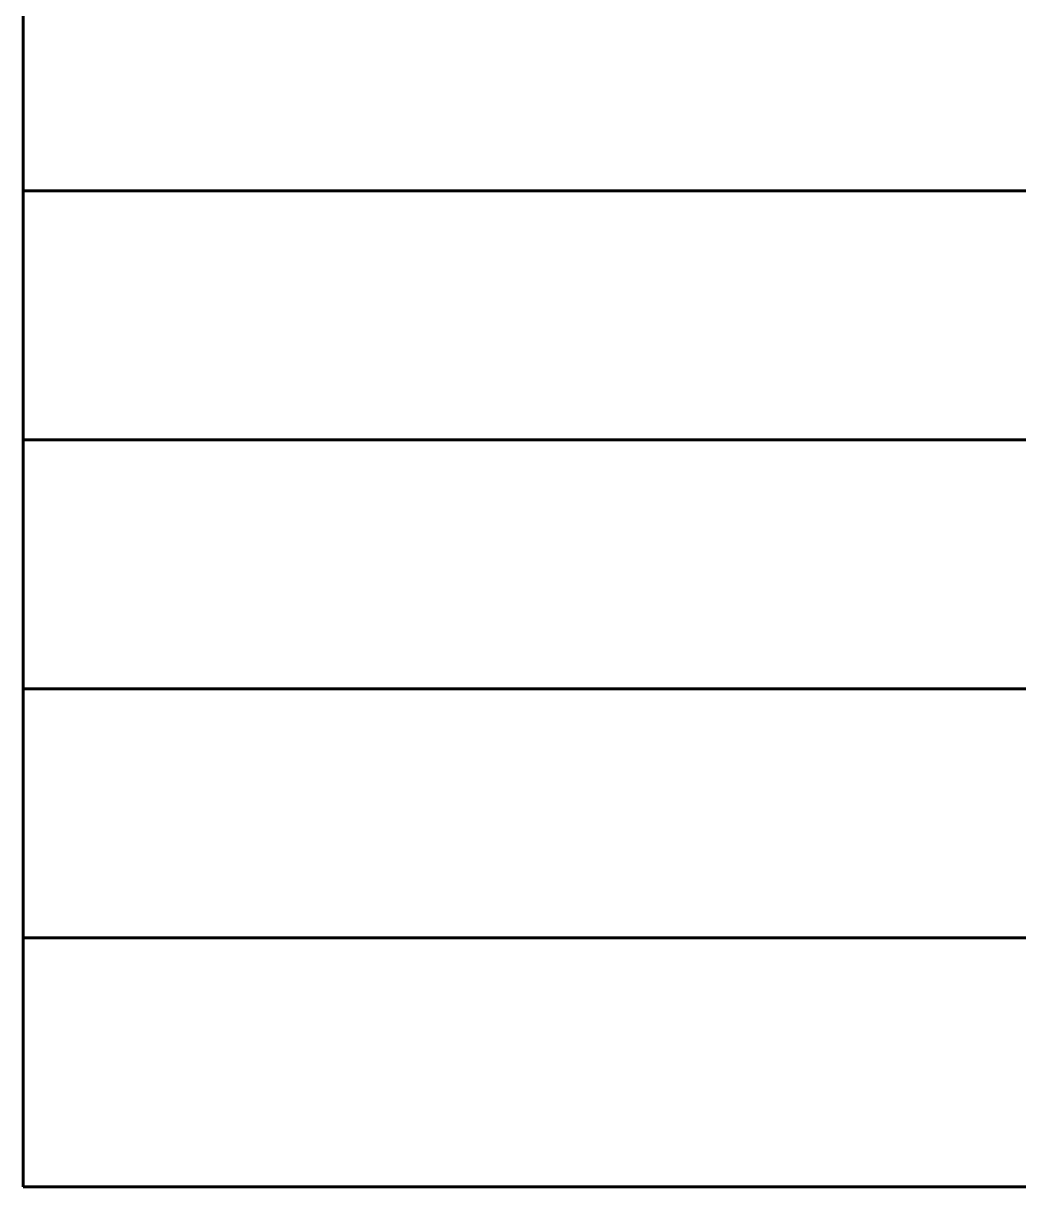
# Model space of a CAD drawing. Extents: x 0 to 297, y 0 to 292.
# Drawn here: x 157.171 to 159.171, y 103.019 to 105.355 of the extents above; entities that cross this region are included whole.
import ezdxf

# ---------------------------------------------------------------- set-up
doc = ezdxf.new("R2010")
doc.units = 0
doc.header["$MEASUREMENT"] = 0
doc.linetypes.add('K5LT_BASIC', pattern=[0])
doc.layers.add('Системный слой', color=7, linetype='Continuous')

# ---------------------------------------------------------------- blocks, each defined once
blk = doc.blocks.new('*U')
at = {"layer": 'Системный слой', "linetype": 'K5LT_BASIC', "lineweight": 60}
for p, q in [((157.1706, 105.0185), (157.1706, 105.5185)), ((157.1706, 104.5185), (157.1706, 105.0185)), ((157.1706, 105.0185), (161.1706, 105.0185)), ((161.1706, 105.0185), (157.1706, 105.0185)), ((157.1706, 104.0185), (157.1706, 104.5185)), ((157.1706, 104.5185), (161.1706, 104.5185)), ((161.1706, 104.5185), (157.1706, 104.5185)), ((157.1706, 103.5185), (157.1706, 104.0185)), ((157.1706, 104.0185), (161.1706, 104.0185)), ((161.1706, 104.0185), (157.1706, 104.0185)), ((157.1706, 103.0185), (157.1706, 103.5185)), ((157.1706, 103.5185), (161.1706, 103.5185)), ((161.1706, 103.5185), (157.1706, 103.5185)), ((161.1706, 103.0185), (157.1706, 103.0185))]:
    blk.add_line(p, q, dxfattribs=at)

msp = doc.modelspace()

# ---------------------------------------------------------------- linework, layer by layer
at = {"layer": 'Системный слой', "linetype": 'K5LT_BASIC', "lineweight": 60}
for p, q in [((157.1706, 103.0185), (157.1706, 112.0189)), ((157.1706, 103.0185), (157.1706, 108.0185)), ((157.1706, 105.0185), (160.1706, 105.0185)), ((157.1706, 105.0185), (161.1706, 105.0185)), ((157.1706, 104.5185), (160.1706, 104.5185)), ((157.1706, 104.5185), (161.1706, 104.5185)), ((157.1706, 104.0185), (160.1706, 104.0185)), ((157.1706, 104.0185), (161.1706, 104.0185)), ((157.1706, 103.5185), (160.1706, 103.5185)), ((157.1706, 103.5185), (161.1706, 103.5185)), ((161.1706, 103.0185), (157.1706, 103.0185)), ((157.1706, 103.0185), (160.1706, 103.0185)), ((157.1706, 103.0185), (161.1706, 103.0185))]:
    msp.add_line(p, q, dxfattribs=at)

# ---------------------------------------------------------------- block references
at = {"layer": 'Системный слой'}
msp.add_blockref('*U', (0, 0), dxfattribs=at)
msp.add_blockref('*U', (0, 0), dxfattribs=at)
msp.add_blockref('*U', (0, 0), dxfattribs=at)
msp.add_blockref('*U', (0, 0), dxfattribs=at)
msp.add_blockref('*U', (0, 0), dxfattribs=at)
msp.add_blockref('*U', (0, 0), dxfattribs=at)
msp.add_blockref('*U', (0, 0), dxfattribs=at)
msp.add_blockref('*U', (0, 0), dxfattribs=at)
msp.add_blockref('*U', (0, 0), dxfattribs=at)
msp.add_blockref('*U', (0, 0), dxfattribs=at)
msp.add_blockref('*U', (0, 0), dxfattribs=at)
msp.add_blockref('*U', (0, 0), dxfattribs=at)
msp.add_blockref('*U', (0, 0), dxfattribs=at)
msp.add_blockref('*U', (0, 0), dxfattribs=at)
msp.add_blockref('*U', (0, 0), dxfattribs=at)
msp.add_blockref('*U', (0, 0), dxfattribs=at)
msp.add_blockref('*U', (0, 0), dxfattribs=at)
msp.add_blockref('*U', (0, 0), dxfattribs=at)
msp.add_blockref('*U', (0, 0), dxfattribs=at)
msp.add_blockref('*U', (0, 0), dxfattribs=at)
msp.add_blockref('*U', (0, 0), dxfattribs=at)
msp.add_blockref('*U', (0, 0), dxfattribs=at)
msp.add_blockref('*U', (0, 0), dxfattribs=at)
msp.add_blockref('*U', (0, 0), dxfattribs=at)
msp.add_blockref('*U', (0, 0), dxfattribs=at)
msp.add_blockref('*U', (0, 0), dxfattribs=at)
msp.add_blockref('*U', (0, 0), dxfattribs=at)
msp.add_blockref('*U', (0, 0), dxfattribs=at)
msp.add_blockref('*U', (0, 0), dxfattribs=at)
msp.add_blockref('*U', (0, 0), dxfattribs=at)
msp.add_blockref('*U', (0, 0), dxfattribs=at)
msp.add_blockref('*U', (0, 0), dxfattribs=at)
msp.add_blockref('*U', (0, 0), dxfattribs=at)
msp.add_blockref('*U', (0, 0), dxfattribs=at)
msp.add_blockref('*U', (0, 0), dxfattribs=at)
msp.add_blockref('*U', (0, 0), dxfattribs=at)
msp.add_blockref('*U', (0, 0), dxfattribs=at)
msp.add_blockref('*U', (0, 0), dxfattribs=at)
msp.add_blockref('*U', (0, 0), dxfattribs=at)
msp.add_blockref('*U', (0, 0), dxfattribs=at)
msp.add_blockref('*U', (0, 0), dxfattribs=at)
msp.add_blockref('*U', (0, 0), dxfattribs=at)
msp.add_blockref('*U', (0, 0), dxfattribs=at)
msp.add_blockref('*U', (0, 0), dxfattribs=at)
msp.add_blockref('*U', (0, 0), dxfattribs=at)
msp.add_blockref('*U', (0, 0), dxfattribs=at)
msp.add_blockref('*U', (0, 0), dxfattribs=at)
msp.add_blockref('*U', (0, 0), dxfattribs=at)
msp.add_blockref('*U', (0, 0), dxfattribs=at)
msp.add_blockref('*U', (0, 0), dxfattribs=at)
msp.add_blockref('*U', (0, 0), dxfattribs=at)
msp.add_blockref('*U', (0, 0), dxfattribs=at)
msp.add_blockref('*U', (0, 0), dxfattribs=at)
msp.add_blockref('*U', (0, 0), dxfattribs=at)
msp.add_blockref('*U', (0, 0), dxfattribs=at)
msp.add_blockref('*U', (0, 0), dxfattribs=at)
msp.add_blockref('*U', (0, 0), dxfattribs=at)
msp.add_blockref('*U', (0, 0), dxfattribs=at)
msp.add_blockref('*U', (0, 0), dxfattribs=at)
msp.add_blockref('*U', (0, 0), dxfattribs=at)
msp.add_blockref('*U', (0, 0), dxfattribs=at)
msp.add_blockref('*U', (0, 0), dxfattribs=at)
msp.add_blockref('*U', (0, 0), dxfattribs=at)
msp.add_blockref('*U', (0, 0), dxfattribs=at)
msp.add_blockref('*U', (0, 0), dxfattribs=at)
msp.add_blockref('*U', (0, 0), dxfattribs=at)
msp.add_blockref('*U', (0, 0), dxfattribs=at)
msp.add_blockref('*U', (0, 0), dxfattribs=at)
msp.add_blockref('*U', (0, 0), dxfattribs=at)
msp.add_blockref('*U', (0, 0), dxfattribs=at)
msp.add_blockref('*U', (0, 0), dxfattribs=at)
msp.add_blockref('*U', (0, 0), dxfattribs=at)
msp.add_blockref('*U', (0, 0), dxfattribs=at)
msp.add_blockref('*U', (0, 0), dxfattribs=at)
msp.add_blockref('*U', (0, 0), dxfattribs=at)
msp.add_blockref('*U', (0, 0), dxfattribs=at)
msp.add_blockref('*U', (0, 0), dxfattribs=at)
msp.add_blockref('*U', (0, 0), dxfattribs=at)
msp.add_blockref('*U', (0, 0), dxfattribs=at)
msp.add_blockref('*U', (0, 0), dxfattribs=at)
msp.add_blockref('*U', (0, 0), dxfattribs=at)
msp.add_blockref('*U', (0, 0), dxfattribs=at)
msp.add_blockref('*U', (0, 0), dxfattribs=at)
msp.add_blockref('*U', (0, 0), dxfattribs=at)
msp.add_blockref('*U', (0, 0), dxfattribs=at)
msp.add_blockref('*U', (0, 0), dxfattribs=at)
msp.add_blockref('*U', (0, 0), dxfattribs=at)
msp.add_blockref('*U', (0, 0), dxfattribs=at)
msp.add_blockref('*U', (0, 0), dxfattribs=at)
msp.add_blockref('*U', (0, 0), dxfattribs=at)
msp.add_blockref('*U', (0, 0), dxfattribs=at)
msp.add_blockref('*U', (0, 0), dxfattribs=at)
msp.add_blockref('*U', (0, 0), dxfattribs=at)
msp.add_blockref('*U', (0, 0), dxfattribs=at)
msp.add_blockref('*U', (0, 0), dxfattribs=at)
msp.add_blockref('*U', (0, 0), dxfattribs=at)
msp.add_blockref('*U', (0, 0), dxfattribs=at)
msp.add_blockref('*U', (0, 0), dxfattribs=at)
msp.add_blockref('*U', (0, 0), dxfattribs=at)
msp.add_blockref('*U', (0, 0), dxfattribs=at)
msp.add_blockref('*U', (0, 0), dxfattribs=at)
msp.add_blockref('*U', (0, 0), dxfattribs=at)
msp.add_blockref('*U', (0, 0), dxfattribs=at)
msp.add_blockref('*U', (0, 0), dxfattribs=at)
msp.add_blockref('*U', (0, 0), dxfattribs=at)
msp.add_blockref('*U', (0, 0), dxfattribs=at)
msp.add_blockref('*U', (0, 0), dxfattribs=at)
msp.add_blockref('*U', (0, 0), dxfattribs=at)
msp.add_blockref('*U', (0, 0), dxfattribs=at)
msp.add_blockref('*U', (0, 0), dxfattribs=at)
msp.add_blockref('*U', (0, 0), dxfattribs=at)
msp.add_blockref('*U', (0, 0), dxfattribs=at)
msp.add_blockref('*U', (0, 0), dxfattribs=at)
msp.add_blockref('*U', (0, 0), dxfattribs=at)
msp.add_blockref('*U', (0, 0), dxfattribs=at)
msp.add_blockref('*U', (0, 0), dxfattribs=at)
msp.add_blockref('*U', (0, 0), dxfattribs=at)
msp.add_blockref('*U', (0, 0), dxfattribs=at)
msp.add_blockref('*U', (0, 0), dxfattribs=at)
msp.add_blockref('*U', (0, 0), dxfattribs=at)
msp.add_blockref('*U', (0, 0), dxfattribs=at)
msp.add_blockref('*U', (0, 0), dxfattribs=at)
msp.add_blockref('*U', (0, 0), dxfattribs=at)
msp.add_blockref('*U', (0, 0), dxfattribs=at)
msp.add_blockref('*U', (0, 0), dxfattribs=at)
msp.add_blockref('*U', (0, 0), dxfattribs=at)
msp.add_blockref('*U', (0, 0), dxfattribs=at)
msp.add_blockref('*U', (0, 0), dxfattribs=at)
msp.add_blockref('*U', (0, 0), dxfattribs=at)
msp.add_blockref('*U', (0, 0), dxfattribs=at)
msp.add_blockref('*U', (0, 0), dxfattribs=at)
msp.add_blockref('*U', (0, 0), dxfattribs=at)
msp.add_blockref('*U', (0, 0), dxfattribs=at)
msp.add_blockref('*U', (0, 0), dxfattribs=at)
msp.add_blockref('*U', (0, 0), dxfattribs=at)
msp.add_blockref('*U', (0, 0), dxfattribs=at)
msp.add_blockref('*U', (0, 0), dxfattribs=at)
msp.add_blockref('*U', (0, 0), dxfattribs=at)
msp.add_blockref('*U', (0, 0), dxfattribs=at)
msp.add_blockref('*U', (0, 0), dxfattribs=at)
msp.add_blockref('*U', (0, 0), dxfattribs=at)
msp.add_blockref('*U', (0, 0), dxfattribs=at)
msp.add_blockref('*U', (0, 0), dxfattribs=at)
msp.add_blockref('*U', (0, 0), dxfattribs=at)
msp.add_blockref('*U', (0, 0), dxfattribs=at)
msp.add_blockref('*U', (0, 0), dxfattribs=at)
msp.add_blockref('*U', (0, 0), dxfattribs=at)
msp.add_blockref('*U', (0, 0), dxfattribs=at)
msp.add_blockref('*U', (0, 0), dxfattribs=at)
msp.add_blockref('*U', (0, 0), dxfattribs=at)
msp.add_blockref('*U', (0, 0), dxfattribs=at)
msp.add_blockref('*U', (0, 0), dxfattribs=at)
msp.add_blockref('*U', (0, 0), dxfattribs=at)
msp.add_blockref('*U', (0, 0), dxfattribs=at)
msp.add_blockref('*U', (0, 0), dxfattribs=at)
msp.add_blockref('*U', (0, 0), dxfattribs=at)
msp.add_blockref('*U', (0, 0), dxfattribs=at)
msp.add_blockref('*U', (0, 0), dxfattribs=at)
msp.add_blockref('*U', (0, 0), dxfattribs=at)
msp.add_blockref('*U', (0, 0), dxfattribs=at)
msp.add_blockref('*U', (0, 0), dxfattribs=at)
msp.add_blockref('*U', (0, 0), dxfattribs=at)
msp.add_blockref('*U', (0, 0), dxfattribs=at)
msp.add_blockref('*U', (0, 0), dxfattribs=at)
msp.add_blockref('*U', (0, 0), dxfattribs=at)
msp.add_blockref('*U', (0, 0), dxfattribs=at)
msp.add_blockref('*U', (0, 0), dxfattribs=at)
msp.add_blockref('*U', (0, 0), dxfattribs=at)
msp.add_blockref('*U', (0, 0), dxfattribs=at)
msp.add_blockref('*U', (0, 0), dxfattribs=at)
msp.add_blockref('*U', (0, 0), dxfattribs=at)
msp.add_blockref('*U', (0, 0), dxfattribs=at)
msp.add_blockref('*U', (0, 0), dxfattribs=at)
msp.add_blockref('*U', (0, 0), dxfattribs=at)
msp.add_blockref('*U', (0, 0), dxfattribs=at)
msp.add_blockref('*U', (0, 0), dxfattribs=at)
msp.add_blockref('*U', (0, 0), dxfattribs=at)
msp.add_blockref('*U', (0, 0), dxfattribs=at)
msp.add_blockref('*U', (0, 0), dxfattribs=at)
msp.add_blockref('*U', (0, 0), dxfattribs=at)
msp.add_blockref('*U', (0, 0), dxfattribs=at)
msp.add_blockref('*U', (0, 0), dxfattribs=at)
msp.add_blockref('*U', (0, 0), dxfattribs=at)
msp.add_blockref('*U', (0, 0), dxfattribs=at)
msp.add_blockref('*U', (0, 0), dxfattribs=at)
msp.add_blockref('*U', (0, 0), dxfattribs=at)
msp.add_blockref('*U', (0, 0), dxfattribs=at)
msp.add_blockref('*U', (0, 0), dxfattribs=at)
msp.add_blockref('*U', (0, 0), dxfattribs=at)
msp.add_blockref('*U', (0, 0), dxfattribs=at)
msp.add_blockref('*U', (0, 0), dxfattribs=at)
msp.add_blockref('*U', (0, 0), dxfattribs=at)
msp.add_blockref('*U', (0, 0), dxfattribs=at)
msp.add_blockref('*U', (0, 0), dxfattribs=at)
msp.add_blockref('*U', (0, 0), dxfattribs=at)
msp.add_blockref('*U', (0, 0), dxfattribs=at)
msp.add_blockref('*U', (0, 0), dxfattribs=at)
msp.add_blockref('*U', (0, 0), dxfattribs=at)
msp.add_blockref('*U', (0, 0), dxfattribs=at)
msp.add_blockref('*U', (0, 0), dxfattribs=at)
msp.add_blockref('*U', (0, 0), dxfattribs=at)
msp.add_blockref('*U', (0, 0), dxfattribs=at)
msp.add_blockref('*U', (0, 0), dxfattribs=at)
msp.add_blockref('*U', (0, 0), dxfattribs=at)
msp.add_blockref('*U', (0, 0), dxfattribs=at)
msp.add_blockref('*U', (0, 0), dxfattribs=at)
msp.add_blockref('*U', (0, 0), dxfattribs=at)
msp.add_blockref('*U', (0, 0), dxfattribs=at)
msp.add_blockref('*U', (0, 0), dxfattribs=at)
msp.add_blockref('*U', (0, 0), dxfattribs=at)
msp.add_blockref('*U', (0, 0), dxfattribs=at)
msp.add_blockref('*U', (0, 0), dxfattribs=at)
msp.add_blockref('*U', (0, 0), dxfattribs=at)
msp.add_blockref('*U', (0, 0), dxfattribs=at)
msp.add_blockref('*U', (0, 0), dxfattribs=at)
msp.add_blockref('*U', (0, 0), dxfattribs=at)
msp.add_blockref('*U', (0, 0), dxfattribs=at)
msp.add_blockref('*U', (0, 0), dxfattribs=at)
msp.add_blockref('*U', (0, 0), dxfattribs=at)
msp.add_blockref('*U', (0, 0), dxfattribs=at)
msp.add_blockref('*U', (0, 0), dxfattribs=at)
msp.add_blockref('*U', (0, 0), dxfattribs=at)
msp.add_blockref('*U', (0, 0), dxfattribs=at)
msp.add_blockref('*U', (0, 0), dxfattribs=at)
msp.add_blockref('*U', (0, 0), dxfattribs=at)
msp.add_blockref('*U', (0, 0), dxfattribs=at)
msp.add_blockref('*U', (0, 0), dxfattribs=at)
msp.add_blockref('*U', (0, 0), dxfattribs=at)
msp.add_blockref('*U', (0, 0), dxfattribs=at)
msp.add_blockref('*U', (0, 0), dxfattribs=at)
msp.add_blockref('*U', (0, 0), dxfattribs=at)
msp.add_blockref('*U', (0, 0), dxfattribs=at)
msp.add_blockref('*U', (0, 0), dxfattribs=at)
msp.add_blockref('*U', (0, 0), dxfattribs=at)
msp.add_blockref('*U', (0, 0), dxfattribs=at)
msp.add_blockref('*U', (0, 0), dxfattribs=at)
msp.add_blockref('*U', (0, 0), dxfattribs=at)
msp.add_blockref('*U', (0, 0), dxfattribs=at)
msp.add_blockref('*U', (0, 0), dxfattribs=at)
msp.add_blockref('*U', (0, 0), dxfattribs=at)
msp.add_blockref('*U', (0, 0), dxfattribs=at)
msp.add_blockref('*U', (0, 0), dxfattribs=at)
msp.add_blockref('*U', (0, 0), dxfattribs=at)
msp.add_blockref('*U', (0, 0), dxfattribs=at)
msp.add_blockref('*U', (0, 0), dxfattribs=at)
msp.add_blockref('*U', (0, 0), dxfattribs=at)
msp.add_blockref('*U', (0, 0), dxfattribs=at)
msp.add_blockref('*U', (0, 0), dxfattribs=at)
msp.add_blockref('*U', (0, 0), dxfattribs=at)
msp.add_blockref('*U', (0, 0), dxfattribs=at)
msp.add_blockref('*U', (0, 0), dxfattribs=at)
msp.add_blockref('*U', (0, 0), dxfattribs=at)
msp.add_blockref('*U', (0, 0), dxfattribs=at)
msp.add_blockref('*U', (0, 0), dxfattribs=at)
msp.add_blockref('*U', (0, 0), dxfattribs=at)
msp.add_blockref('*U', (0, 0), dxfattribs=at)
msp.add_blockref('*U', (0, 0), dxfattribs=at)
msp.add_blockref('*U', (0, 0), dxfattribs=at)
msp.add_blockref('*U', (0, 0), dxfattribs=at)
msp.add_blockref('*U', (0, 0), dxfattribs=at)
msp.add_blockref('*U', (0, 0), dxfattribs=at)
msp.add_blockref('*U', (0, 0), dxfattribs=at)
msp.add_blockref('*U', (0, 0), dxfattribs=at)
msp.add_blockref('*U', (0, 0), dxfattribs=at)
msp.add_blockref('*U', (0, 0), dxfattribs=at)
msp.add_blockref('*U', (0, 0), dxfattribs=at)
msp.add_blockref('*U', (0, 0), dxfattribs=at)
msp.add_blockref('*U', (0, 0), dxfattribs=at)
msp.add_blockref('*U', (0, 0), dxfattribs=at)
msp.add_blockref('*U', (0, 0), dxfattribs=at)
msp.add_blockref('*U', (0, 0), dxfattribs=at)
msp.add_blockref('*U', (0, 0), dxfattribs=at)
msp.add_blockref('*U', (0, 0), dxfattribs=at)
msp.add_blockref('*U', (0, 0), dxfattribs=at)
msp.add_blockref('*U', (0, 0), dxfattribs=at)
msp.add_blockref('*U', (0, 0), dxfattribs=at)
msp.add_blockref('*U', (0, 0), dxfattribs=at)
msp.add_blockref('*U', (0, 0), dxfattribs=at)
msp.add_blockref('*U', (0, 0), dxfattribs=at)
msp.add_blockref('*U', (0, 0), dxfattribs=at)
msp.add_blockref('*U', (0, 0), dxfattribs=at)
msp.add_blockref('*U', (0, 0), dxfattribs=at)
msp.add_blockref('*U', (0, 0), dxfattribs=at)
msp.add_blockref('*U', (0, 0), dxfattribs=at)
msp.add_blockref('*U', (0, 0), dxfattribs=at)
msp.add_blockref('*U', (0, 0), dxfattribs=at)
msp.add_blockref('*U', (0, 0), dxfattribs=at)
msp.add_blockref('*U', (0, 0), dxfattribs=at)
msp.add_blockref('*U', (0, 0), dxfattribs=at)
msp.add_blockref('*U', (0, 0), dxfattribs=at)
msp.add_blockref('*U', (0, 0), dxfattribs=at)
msp.add_blockref('*U', (0, 0), dxfattribs=at)
msp.add_blockref('*U', (0, 0), dxfattribs=at)
msp.add_blockref('*U', (0, 0), dxfattribs=at)
msp.add_blockref('*U', (0, 0), dxfattribs=at)
msp.add_blockref('*U', (0, 0), dxfattribs=at)
msp.add_blockref('*U', (0, 0), dxfattribs=at)
msp.add_blockref('*U', (0, 0), dxfattribs=at)
msp.add_blockref('*U', (0, 0), dxfattribs=at)
msp.add_blockref('*U', (0, 0), dxfattribs=at)
msp.add_blockref('*U', (0, 0), dxfattribs=at)
msp.add_blockref('*U', (0, 0), dxfattribs=at)
msp.add_blockref('*U', (0, 0), dxfattribs=at)
msp.add_blockref('*U', (0, 0), dxfattribs=at)
msp.add_blockref('*U', (0, 0), dxfattribs=at)
msp.add_blockref('*U', (0, 0), dxfattribs=at)
msp.add_blockref('*U', (0, 0), dxfattribs=at)
msp.add_blockref('*U', (0, 0), dxfattribs=at)
msp.add_blockref('*U', (0, 0), dxfattribs=at)
msp.add_blockref('*U', (0, 0), dxfattribs=at)
msp.add_blockref('*U', (0, 0), dxfattribs=at)
msp.add_blockref('*U', (0, 0), dxfattribs=at)
msp.add_blockref('*U', (0, 0), dxfattribs=at)
msp.add_blockref('*U', (0, 0), dxfattribs=at)
msp.add_blockref('*U', (0, 0), dxfattribs=at)
msp.add_blockref('*U', (0, 0), dxfattribs=at)
msp.add_blockref('*U', (0, 0), dxfattribs=at)
msp.add_blockref('*U', (0, 0), dxfattribs=at)
msp.add_blockref('*U', (0, 0), dxfattribs=at)
msp.add_blockref('*U', (0, 0), dxfattribs=at)
msp.add_blockref('*U', (0, 0), dxfattribs=at)
msp.add_blockref('*U', (0, 0), dxfattribs=at)
msp.add_blockref('*U', (0, 0), dxfattribs=at)
msp.add_blockref('*U', (0, 0), dxfattribs=at)
msp.add_blockref('*U', (0, 0), dxfattribs=at)
msp.add_blockref('*U', (0, 0), dxfattribs=at)
msp.add_blockref('*U', (0, 0), dxfattribs=at)
msp.add_blockref('*U', (0, 0), dxfattribs=at)
msp.add_blockref('*U', (0, 0), dxfattribs=at)
msp.add_blockref('*U', (0, 0), dxfattribs=at)
msp.add_blockref('*U', (0, 0), dxfattribs=at)
msp.add_blockref('*U', (0, 0), dxfattribs=at)
msp.add_blockref('*U', (0, 0), dxfattribs=at)
msp.add_blockref('*U', (0, 0), dxfattribs=at)
msp.add_blockref('*U', (0, 0), dxfattribs=at)
msp.add_blockref('*U', (0, 0), dxfattribs=at)
msp.add_blockref('*U', (0, 0), dxfattribs=at)
msp.add_blockref('*U', (0, 0), dxfattribs=at)
msp.add_blockref('*U', (0, 0), dxfattribs=at)
msp.add_blockref('*U', (0, 0), dxfattribs=at)
msp.add_blockref('*U', (0, 0), dxfattribs=at)
msp.add_blockref('*U', (0, 0), dxfattribs=at)
msp.add_blockref('*U', (0, 0), dxfattribs=at)
msp.add_blockref('*U', (0, 0), dxfattribs=at)
msp.add_blockref('*U', (0, 0), dxfattribs=at)
msp.add_blockref('*U', (0, 0), dxfattribs=at)
msp.add_blockref('*U', (0, 0), dxfattribs=at)
msp.add_blockref('*U', (0, 0), dxfattribs=at)
msp.add_blockref('*U', (0, 0), dxfattribs=at)
msp.add_blockref('*U', (0, 0), dxfattribs=at)
msp.add_blockref('*U', (0, 0), dxfattribs=at)
msp.add_blockref('*U', (0, 0), dxfattribs=at)
msp.add_blockref('*U', (0, 0), dxfattribs=at)
msp.add_blockref('*U', (0, 0), dxfattribs=at)
msp.add_blockref('*U', (0, 0), dxfattribs=at)
msp.add_blockref('*U', (0, 0), dxfattribs=at)
msp.add_blockref('*U', (0, 0), dxfattribs=at)
msp.add_blockref('*U', (0, 0), dxfattribs=at)
msp.add_blockref('*U', (0, 0), dxfattribs=at)
msp.add_blockref('*U', (0, 0), dxfattribs=at)
msp.add_blockref('*U', (0, 0), dxfattribs=at)
msp.add_blockref('*U', (0, 0), dxfattribs=at)
msp.add_blockref('*U', (0, 0), dxfattribs=at)
msp.add_blockref('*U', (0, 0), dxfattribs=at)

doc.saveas('drawing.dxf')
